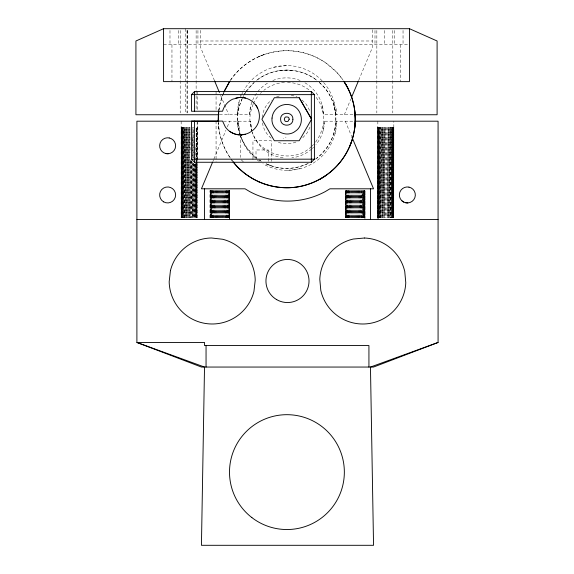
<?xml version="1.0" encoding="UTF-8"?>
<svg xmlns="http://www.w3.org/2000/svg" width="574" height="574" viewBox="0 0 574 574"><rect width="100%" height="100%" fill="white"/><g stroke="black" fill="none" stroke-linecap="round" stroke-linejoin="round"><path stroke-width="0.43" stroke-dasharray="2.87 2.15" d="M184.692 217.747L184.075 127.335L183.508 217.747L182.97 127.335L182.51 217.747L182.102 127.335L181.771 217.747L181.499 127.335L181.312 217.747L181.197 127.335L181.19 217.747L181.312 127.335L181.499 217.747L181.764 127.335L182.094 217.747L182.503 127.335L182.963 217.747L183.493 127.335L184.067 217.747M197.054 162.248L196.982 217.747L196.868 162.248M197.097 127.335L197.054 161.351L197.14 121.193M197.097 217.747L197.112 162.248M380.763 127.335L380.196 217.747L379.658 127.335L379.199 217.747L378.79 127.335L378.46 217.747L378.187 127.335L378.001 217.747L377.886 127.335L377.886 217.747L378.001 127.335L378.187 217.747L378.453 127.335L378.783 217.747M377.843 217.747L377.886 127.335M392.889 217.747L393.219 127.335L393.477 217.747L393.671 127.335L393.786 217.747L393.786 127.335L393.671 217.747L393.484 127.335L393.219 217.747L392.881 127.335L392.487 217.747L392.013 127.335L391.497 217.747L390.901 127.335L390.284 217.747M393.829 127.335L393.786 217.747L393.829 121.193M196.695 162.248L196.53 217.747L196.322 162.248M196.695 161.351L196.796 127.335L196.86 161.351M196.911 162.248L196.796 217.747L196.631 162.248M196.911 161.351L196.982 127.335M210.048 217.776L210.048 190.561M196.043 162.248L195.799 217.747L195.512 164.035M196.043 161.351L196.193 127.335L196.315 161.351M196.2 217.747L196.401 162.248M196.408 161.351L196.53 127.335L196.624 161.351M210.098 217.776L210.228 190.561L210.457 217.776L210.773 190.561M378.79 219.533L379.192 127.335L379.651 217.747L380.182 127.335L380.756 217.747M194.227 217.747L194.564 164.035M195.117 164.035L194.808 217.747L194.464 164.035M195.605 164.035L195.332 217.747L195.009 164.035M390.916 217.747L391.482 127.335L391.999 217.747L392.48 127.335L392.874 217.747M184.089 217.747L184.706 127.335L185.366 217.747L186.091 127.335L186.815 217.747L187.59 127.335L188.351 217.747L189.147 127.335L189.915 217.747L190.432 159.565M184.72 217.747L185.38 127.335L186.076 217.747L186.83 127.335L187.576 217.747M191.931 161.351L191.479 217.747L190.977 160.455M192.642 162.248L192.218 217.747L191.738 161.351M192.677 157.771L192.914 127.335L193.137 157.771M193.323 163.145L192.929 217.747L192.469 162.248M193.366 157.771L193.589 127.335M193.596 217.747L193.962 164.035M229.306 217.776L229.708 190.561L229.535 217.776L229.306 190.561M345.677 190.561L345.268 217.776L345.448 190.561L345.677 217.776M380.777 217.747L381.394 127.335L382.054 217.747L382.779 127.335L383.504 217.747L384.279 127.335L385.039 217.747M381.409 217.747L382.069 127.335L382.765 217.747L383.518 127.335L384.264 217.747M187.605 217.747L188.365 127.335L189.133 217.747L189.929 127.335L190.138 152.397M191.192 160.455L190.719 217.747L190.202 159.565M384.293 217.747L385.054 127.335L385.821 217.747M387.407 217.747L388.153 127.335L388.878 217.747L389.603 127.335L390.263 217.747M229.27 190.561L228.983 217.776L228.574 190.561M345.713 217.776L346 190.561L346.409 217.776M364.21 217.776L364.497 190.561L364.734 217.776L364.885 190.561L364.935 217.776M210.816 217.776L211.182 190.561L211.677 217.776M228.574 217.776L228.94 190.561L229.27 217.776M346.409 190.561L346.043 217.776L345.713 190.561M364.167 190.561L363.801 217.776L363.306 190.561M211.677 190.561L211.232 217.776L210.816 190.561M228.086 217.776L228.524 190.561M346.459 217.776L346.897 190.561M363.306 217.776L363.744 190.561L364.167 217.776M211.734 217.776L212.244 190.561M227.512 217.776L228.022 190.561M346.961 217.776L347.471 190.561M363.249 190.561L362.739 217.776L362.094 190.561M212.315 217.776L212.889 190.561M226.874 217.776L227.448 190.561M347.535 217.776L348.109 190.561M362.094 217.776L362.668 190.561L363.249 217.776M212.968 217.776L213.6 190.561M226.156 217.776L226.795 190.561M348.188 217.776L348.82 190.561M361.383 217.776L362.015 190.561M213.686 217.776L214.367 190.561M225.388 217.776L226.077 190.561M348.906 217.776L349.595 190.561M360.608 217.776L361.297 190.561M214.461 217.776L215.193 190.561M224.563 217.776L225.295 190.561M349.688 217.776L350.42 190.561M359.783 217.776L360.522 190.561M215.293 217.776L216.068 190.561M216.168 217.776L216.972 190.561M222.784 217.776L223.587 190.561M223.695 217.776L224.463 190.561M350.513 217.776L351.288 190.561M351.388 217.776L352.192 190.561M358.011 217.776L358.815 190.561M358.915 217.776L359.69 190.561M217.08 217.776L217.905 190.561M218.012 217.776L218.859 190.561M218.967 217.776L219.82 190.561M219.935 217.776L220.789 190.561M220.897 217.776L221.743 190.561M221.851 217.776L222.683 190.561M352.3 217.776L353.132 190.561M353.24 217.776L354.086 190.561M354.194 217.776L355.048 190.561M355.155 217.776L356.009 190.561M356.124 217.776L356.963 190.561M357.071 217.776L357.903 190.561M218.83 110.574L220.394 102.05L222.49 95.42M262.268 117.541C262.691 110.782 266.078 104.231 271.445 100.084M239.014 102.021L237.335 114.75A49.17 49.17 0 0 1 241.245 95.535M219.548 114.75L249.633 114.75L250.888 105.207M323.112 130.736L324.367 121.193L354.452 121.193M334.986 133.914L336.665 121.193A49.17 49.17 0 0 1 262.906 163.777M218.838 110.495L219.706 104.977L223.573 92.845M283.154 138.635L283.212 138.262M309.946 127.155L307.384 132.587L302.39 138.191M253.098 104.238L250.529 112.31A37.095 37.095 0 0 0 250.529 126.144L251.685 130.628M212.818 161.595L213.506 159.945M213.851 159.12L225.919 130.262M227.297 126.962L229.715 121.193M344.285 114.75L350.836 99.087M358.772 80.123L372.562 47.14L372.562 28.7M222.827 94.624L223.853 92.235M242.192 98.613L239.38 106.068L238.224 111.27A50.11 50.11 0 0 0 238.224 127.191L239.38 132.386M242.293 98.348C236.997 109.34 236.237 122.319 239.832 133.95M242.659 97.602L243.756 95.363M253.378 103.521L255.617 99.467A36.729 36.729 0 0 1 258.336 95.715M244.194 94.66L245.514 92.543M230.325 80.453C234.651 73.981 240.269 68.45 246.468 63.779A68.227 68.227 0 0 1 265.575 54.042M230.569 80.13C246.806 55.836 279.552 44.794 307.269 53.834A68.342 68.342 0 0 1 325.896 62.982L336.429 72.015A68.909 68.909 0 0 1 343.001 80.08M315.621 142.115L320.12 134.933L322.983 126.144A37.095 37.095 0 0 0 322.983 112.31L320.12 103.521L315.621 96.346M246.397 91.13L254.131 82.505M311.991 146.105L313.576 144.426M254.289 82.376L252.933 83.524A49.228 49.228 0 0 0 246.052 91.639M311.395 146.6C293.522 164.099 259.95 155.877 252.251 132.063M315.485 159.055C340.705 142.237 342.75 101.792 319.374 82.505M256.65 80.338C273.733 66.742 299.764 66.735 316.848 80.338M308.403 163.382L299.076 166.833L294.189 167.83A49.127 49.127 0 0 1 279.308 167.83L274.422 166.833L265.855 163.705M276.539 96.913L280.794 95.449M273.784 67.251L286.512 65.58M287.488 170.363L300.216 168.684M284.446 82.491C277.486 82.807 270.749 85.404 265.073 89.386A36.729 36.729 0 0 0 263.839 90.319M200.455 40.991L372.562 40.991M163.576 44.743L409.441 44.743M304.952 82.814A36.88 36.88 0 0 1 323.392 114.75L354.101 114.75M223.465 121.193L250.608 121.193A36.88 36.88 0 0 0 251.871 130.736L250.608 121.193M287.524 82.391C295.488 82.563 303.416 85.354 309.616 90.369M285.45 137.136L286.031 137.229M291.233 95.105L296.959 96.913M259.376 160.01L260.74 160.957M302.053 100.084L306.301 104.325L309.888 110.911M319.209 82.376L324.224 87.399L327.445 91.639A48.747 48.747 0 0 1 334.133 106.068L335.273 111.27A49.063 49.063 0 0 1 335.273 127.191L334.133 132.386A48.747 48.747 0 0 1 327.445 146.822L320.557 154.923A48.926 48.926 0 0 1 316.504 158.374M256.65 158.108C249.496 152.447 243.763 144.899 240.7 136.282M271.107 138.191L268.388 135.586A24.933 24.933 0 0 1 263.043 125.735L262.325 122.047M241.267 159.794L243.713 162.263M232.556 161.179C225.51 151.974 220.818 141.046 219.01 129.595A68.643 68.643 0 0 1 218.307 122.7L219.01 129.595M230.325 158.001C223.128 147.575 218.845 135.084 218.385 122.406M241.073 137.43L246.052 146.822L252.933 154.923A48.926 48.926 0 0 0 256.994 158.374M345.268 121.193L351.69 136.54M214.461 80.618L200.455 47.14L200.455 28.7M220.603 95.32L228.732 114.75M334.003 102.021L335.682 114.75A49.17 49.17 0 0 0 243.928 90.168M322.129 105.207L323.392 114.75M357.071 190.561L357.903 217.776M356.124 190.561L356.963 217.776M355.155 190.561L356.009 217.776M354.194 190.561L355.048 217.776M353.24 190.561L354.086 217.776M352.3 190.561L353.132 217.776M221.851 190.561L222.683 217.776M220.897 190.561L221.743 217.776M219.935 190.561L220.789 217.776M218.967 190.561L219.82 217.776M218.012 190.561L218.859 217.776M217.08 190.561L217.905 217.776M358.011 190.561L358.815 217.776M351.388 190.561L352.192 217.776M222.784 190.561L223.587 217.776M216.168 190.561L216.972 217.776M359.783 190.561L360.522 217.776M358.915 190.561L359.69 217.776M350.513 190.561L351.288 217.776M349.688 190.561L350.42 217.776M224.563 190.561L225.295 217.776M223.695 190.561L224.463 217.776M215.293 190.561L216.068 217.776M214.461 190.561L215.193 217.776M360.608 190.561L361.297 217.776M348.906 190.561L349.595 217.776M225.388 190.561L226.077 217.776M213.686 190.561L214.367 217.776M361.383 190.561L362.015 217.776M348.188 190.561L348.82 217.776M226.156 190.561L226.795 217.776M212.968 190.561L213.6 217.776M347.535 190.561L348.109 217.776M226.874 190.561L227.448 217.776M212.315 190.561L212.889 217.776M346.961 190.561L347.471 217.776M227.512 190.561L228.022 217.776M211.734 190.561L212.244 217.776M346.459 190.561L346.897 217.776M228.086 190.561L228.524 217.776M364.21 190.561L364.497 217.776L364.734 190.561L364.885 217.776L364.935 190.561L364.935 219.533M210.773 217.776L210.486 190.561L210.249 217.776L210.098 190.561M387.393 127.335L388.139 217.747L388.892 127.335L389.588 217.747L390.277 127.335L390.894 217.747M386.618 127.335L387.378 217.747M385.836 127.335L386.603 217.747M193.173 163.145L193.574 217.747M192.29 138.076L192.441 157.771M195.877 147.03L195.942 161.351M195.942 162.248L196.186 217.747M403.041 30.479L403.041 44.743M400.286 44.743L400.286 81.623M394.654 30.479L394.654 44.743M392.803 30.494L392.803 112.956M384.688 30.479L384.688 44.743M377.843 121.193L377.843 219.533M376.838 30.494L376.838 112.956M374.987 30.479L374.987 44.743M336.206 108.608L336.206 114.75M271.387 161.366L271.387 140.745L252.947 140.745L252.947 161.366M268.316 161.38L268.316 149.965L256.011 149.965L256.011 161.38M240.657 94.638L240.657 96.016M240.657 134.897L240.657 157.441M237.794 121.193L237.794 127.335M216.068 91.575L216.068 110.352M216.068 121.078L216.068 161.366M197.93 30.479L197.93 44.743M197.628 91.575L197.628 110.352M197.628 121.078L197.628 161.366M196.129 30.494L196.129 110.273M187.727 30.479L187.727 44.743M187.49 30.494L187.49 112.956M187.024 30.494L187.024 112.956M185.452 28.7L185.452 112.956M181.154 121.193L181.154 217.747M180.2 30.494L180.2 112.956M178.399 30.479L178.399 44.743M171.956 44.743L171.956 81.623M169.983 30.479L169.983 44.743M232.743 161.416A68.844 68.844 0 0 1 231.3 159.507M258.874 56.618A68.521 68.521 0 0 1 279.588 51.072C289.117 50.139 298.789 51.165 307.922 54.042A68.22 68.22 0 0 1 327.029 63.779A68.026 68.026 0 0 1 342.197 78.954A68.22 68.22 0 0 1 343.23 80.41M316.504 80.08A48.969 48.969 0 0 0 302.455 72.633A48.855 48.855 0 0 0 286.756 70.064L281.432 70.344A49.271 49.271 0 0 0 266.099 74.598A48.969 48.969 0 0 0 256.994 80.08M307.391 163.855A48.926 48.926 0 0 1 302.455 165.821A48.855 48.855 0 0 1 286.756 168.397L281.432 168.11A49.271 49.271 0 0 1 266.099 163.855A48.926 48.926 0 0 0 271.043 165.821M244.172 94.645A49.228 49.228 0 0 1 245.564 92.378M261.392 161.366A48.926 48.926 0 0 1 257.704 158.905M260.402 93.418A36.729 36.729 0 0 1 261.507 92.335M295.94 142.029A24.438 24.438 0 0 1 277.558 142.029M279.308 70.702A49.127 49.127 0 0 1 294.189 70.702M218.766 110.567A68.643 68.643 0 0 1 219.01 108.845M241.589 94.746A49.17 49.17 0 0 1 242.702 92.414M249.633 114.75A36.88 36.88 0 0 1 252.273 101.046M252.61 100.235A36.88 36.88 0 0 1 268.072 82.814M272.808 80.511A36.88 36.88 0 0 1 300.216 80.511M259.297 161.473A49.17 49.17 0 0 1 257.217 159.938M254.576 157.721A49.17 49.17 0 0 1 240.721 136.375M324.367 121.193A36.88 36.88 0 0 1 315.922 144.677M313.569 147.267A36.88 36.88 0 0 1 312.306 148.472M311.646 149.053A36.88 36.88 0 0 1 291.865 157.807M283.118 157.807A36.88 36.88 0 0 1 252.359 132.407M345.311 190.561L345.268 217.776L345.268 190.561M239.997 133.914L238.318 121.193A49.17 49.17 0 0 0 239.997 133.914M229.715 219.533L229.672 190.561L229.715 219.533"/><path stroke-width="0.86" d="M218.586 112.066L218.285 121.832A68.643 68.643 0 0 1 218.665 111.428M218.744 111.435L218.342 121.609M212.473 162.42L201.438 188.803L245.055 188.803L249.826 191.659A79.908 79.908 0 0 0 325.157 191.659L329.928 188.803L373.545 188.803L352.027 137.358M351.525 97.437L358.42 80.948M223.853 92.235L229.578 81.558M224.147 91.352L229.837 81.207M311.338 119.665L311.589 119.22L299.169 97.709L274.329 97.709L261.909 119.22L274.329 140.745L299.169 140.745L311.589 119.22L299.169 97.709M256.011 105.408A18.677 18.677 0 0 1 259.326 114.527A18.806 18.806 0 0 1 258.766 121.006C256.148 131.941 242.788 138.155 232.779 133.161A18.598 18.598 0 0 1 225.324 126.954L222.561 121.078L191.486 121.078L191.486 159.177L194.557 162.263L311.338 162.263L314.416 159.177L314.416 94.638L311.338 91.575L194.557 91.575L191.486 94.638L191.486 111.241L222.561 111.241A18.806 18.806 0 0 1 227.426 102.861A18.598 18.598 0 0 1 232.779 99.151L239.745 97.429M354.997 114.75L437.101 114.75L437.101 40.991L409.441 28.7L163.576 28.7L135.923 40.991L135.923 114.75L218.809 114.75M355.191 121.193L438.077 121.193L438.077 342.463L373.545 367.051L201.438 367.051L136.899 342.463L136.899 121.193L218.744 121.193M438.077 342.463L370.467 367.051L373.545 545.3L201.438 545.3L204.516 367.051L136.899 342.463L204.516 342.463L204.516 345.541L368.931 345.541L368.931 367.051M307.269 184.62C280.93 193.151 250.077 183.759 233.123 161.839M245.536 134.259L239.057 134.833A18.92 18.92 0 0 1 229.937 131.539M235.835 98.032C241.145 96.604 246.92 97.68 251.426 100.809A18.842 18.842 0 0 1 257.64 108.235M241.209 134.897L241.955 134.861M241.058 134.897L241.482 134.883L240.843 134.897M240.937 134.897L241.482 134.883M191.486 94.638L314.416 94.638M191.486 159.177L314.416 159.177M136.899 219.533L438.077 219.533M241.554 97.429L245.536 98.054M166.051 153.61L168.132 153.753M405.753 202.78L407.834 202.923M258.874 181.843L252.481 178.571L246.468 174.675A68.844 68.844 0 0 1 233.238 162.047M402.051 200.929L403.78 202.098M214.597 80.948L219.426 92.486M409.441 28.7L409.441 81.623L163.576 81.623L163.576 28.7M370.467 188.803L370.467 219.533M311.338 91.575L311.338 162.263M206.052 345.541L206.052 367.051M204.516 188.803L204.516 219.533M194.557 91.575L194.557 111.241M194.557 121.078L194.557 162.263M351.934 140.4A68.22 68.22 0 0 1 342.197 159.507C329.541 177.007 308.36 187.834 286.756 187.755A68.406 68.406 0 0 1 258.874 181.836M349.365 147.102A68.528 68.528 0 0 0 354.911 126.388L355.292 119.22L354.488 108.845A67.474 67.474 0 0 1 354.488 129.595M343.733 81.156A68.22 68.22 0 0 1 351.934 98.054C357.387 114.829 356.031 133.577 348.282 149.412A68.909 68.909 0 0 1 336.429 166.438A69.124 69.124 0 0 1 320.005 179.153M325.896 175.472A68.342 68.342 0 0 1 307.269 184.62M344.909 82.986A68.148 68.148 0 0 1 354.495 108.845M343.977 81.522A68.909 68.909 0 0 1 348.282 89.042M272.04 118.079C270.533 130.061 285.909 138.707 295.373 131.209C305.483 124.615 302.182 107.281 290.329 104.913A14.35 14.35 0 0 0 284.453 104.655C277.873 105.602 272.478 111.449 272.04 118.079M289.21 119.22L287.983 121.358L285.909 121.53A2.382 2.382 0 0 1 284.862 120.805L284.295 119.22L284.862 117.648A2.382 2.382 0 0 1 285.909 116.924L287.983 117.096A2.597 2.597 0 0 1 288.88 117.993L289.21 119.22M292.898 119.299C293.178 126.998 280.664 127.17 280.621 119.564C279.818 111.413 293.328 111.112 292.898 119.299M170.442 270.605L169.179 281.769A43.028 43.028 0 0 0 253.945 291.391L255.215 280.234A43.028 43.028 0 0 0 222.59 239.25L211.426 237.98A43.028 43.028 0 0 0 170.442 270.605M364.497 238.009L353.311 239.028A43.028 43.028 0 0 0 319.797 279.287L320.816 290.473A43.028 43.028 0 0 0 405.775 282.709L404.756 271.524A43.028 43.028 0 0 0 364.497 238.009M169.215 137.947L167.134 137.803A7.993 7.993 0 0 0 160.62 149.599A7.993 7.993 0 0 0 174.066 150.517A7.993 7.993 0 0 0 169.215 137.947M408.946 187.117L406.866 186.973A7.993 7.993 0 0 0 400.322 198.762A7.993 7.993 0 0 0 413.768 199.702A7.993 7.993 0 0 0 408.946 187.117M163.64 201.869A7.993 7.993 0 0 0 175.622 194.952A7.993 7.993 0 0 0 163.64 188.028A7.993 7.993 0 0 0 163.64 201.869M251.864 517.583A57.422 57.422 0 0 0 343.84 479.735A57.422 57.422 0 0 0 265.073 419.006A57.422 57.422 0 0 0 251.864 517.583M276.718 299.657A21.539 21.539 0 0 0 309.027 281.002A21.539 21.539 0 0 0 276.718 262.347A21.539 21.539 0 0 0 276.718 299.657"/></g></svg>
